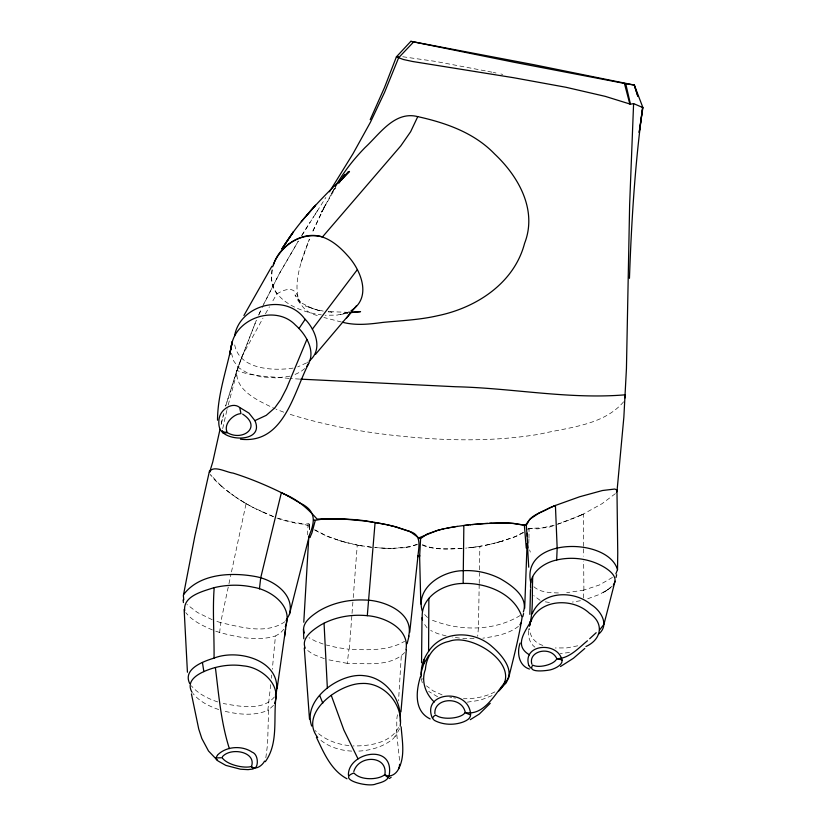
<?xml version="1.0" encoding="UTF-8"?>
<svg xmlns="http://www.w3.org/2000/svg" width="826" height="826" viewBox="0 0 826 826"><rect width="100%" height="100%" fill="white"/><g stroke="black" fill="none" stroke-linecap="round" stroke-linejoin="round"><path stroke-width="0.62" stroke-dasharray="4.13 3.1" d="M529.022 531.665L529.022 528.578L527.638 528.795M529.012 534.019L528.96 538.604M479.194 584.457L478.45 627.564L477.676 636.299M479.214 583.476L479.4 572.717M479.452 569.785L479.854 546.316L487.268 544.923M404.647 652.571C390.368 667.274 365.712 663.185 347.209 663.35L348.954 649.246L337.318 647.615L326.26 644.992M528.939 539.089L528.671 545.212M273.52 705.342L268.574 709.906L267.614 743.844L265.838 757.783M309.296 529.765L309.636 524.221L309.864 525.501M401.26 656.216L398.535 700.882M309.399 528.103L309.667 524.314M528.578 630.94C528.02 636.898 529.869 643.464 534.856 647.14M309.44 527.36L309.492 526.616L309.337 529.084L309.636 524.221L308.852 523.839L302.584 524.087L295.698 523.209L276.927 517.861M351.824 616.165L349.295 649.277C367.663 650 388.23 651.115 404.595 641.306M352.031 613.398L352.95 601.369M353.239 597.611L357.255 545.067L341.2 541.144M397.523 714.758C395.241 722.853 399.712 734.541 391.586 740.024C381.405 747.685 368.396 750.999 355.8 751.206M583.321 597.962L583.538 590.177L566.708 592.665M308.129 523.756L307.53 534.804M283.896 629.216L280.169 633.232L275.45 635.989L272.322 669.225M271.723 675.079L271.382 678.26M270.691 684.62L267.841 710.308C254.14 716.338 238.208 714.387 224.052 711.134M528.65 630.248L528.826 628.865M272.064 269.751C265.9 298.124 298.444 312.001 321.324 314.851M222.7 428.58L226.933 410.006M272.26 269.968L271.537 277.773L272.115 283.576L274.118 289.544L276.855 293.932L271.96 302.399M228.244 587.1L220.656 622.639L215.276 620.853M228.967 583.714L230.764 575.268M231.486 571.891L246.086 503.633L236.37 497.582M221.12 424.574L223.35 415.179M289.978 376.16L276.452 377.936L261.15 376.893L247.841 373.259L238.673 367.776L241.078 357.968L262.967 318.165M221.285 423.335L223.763 413.506M227.088 409.366L227.253 408.736M228.234 404.905L238.249 367.384L233.355 360.466L231.259 352.186M225.725 405.803L238.322 366.228L256.328 320.323L236.825 370.44L225.653 406.113M301.129 262.327L309.409 239.148C300.53 261.697 282.678 307.654 318.247 315.749M399.608 728.666L395.241 736.596M398.555 727.479C390.347 743.266 369.119 746.115 353.146 745.94M258.59 315.191L261.377 309.069M258.982 314.489L261.635 308.656M262.162 307.489L278.042 276.029L298.32 241.089L280.2 272.095L263.752 303.989M334.241 188.576L322.636 210.341L312.29 232.385L325.692 204.352L321.397 212.168L335.273 188.369M265.476 313.735L269.41 306.838M623.609 401.808C603.352 425.596 568.102 427.372 539.471 434.197C506.173 439.721 472.276 440.764 438.616 439.102C387.797 436.242 336.822 429.231 288.202 413.743M301.851 235.358L310.194 222.039M301.707 235.637L325.878 197.455M317.421 210.682L312.6 218.25M274.366 696.989C262.431 711.475 239.127 706.178 223.268 703.545M335.573 187.533L331.226 193.604L335.501 187.791M612.324 586.078L602.856 593.027L611.013 587.575L599.542 594.4L586.357 599.284M615.37 493.628L602.154 503.633L583.156 514.144M284.949 621.679C266.354 634.771 241.109 627.099 220.759 622.67L219.644 632.489C237.537 637.166 257.278 641.585 275.45 635.989M304.732 368.613L300.385 371.917L294.283 374.828M518.429 626.366C508.351 634.162 495.135 636.433 482.838 638.168M520.173 615.504C493.814 631.601 458.636 631.26 430.604 619.5M612.438 577.426L599.366 585.004L583.579 590.167M523.364 532.264L515.951 536.466L501.816 541.257M307.22 362.469L307.892 362.005M417.223 544.169L409.768 546.915M306.529 362.924L297.711 366.909M523.364 532.708L514.753 536.797L502.476 541.051M268.574 709.906L267.841 710.308M491.997 695.626L480.257 700.221L467.382 702.141M494.867 691.899C485.254 696.958 474.248 698.941 463.458 698.713M276.855 293.932C285.166 288.863 295.223 285.631 298.269 298.217M348.448 311.991L349.346 311.557M582.485 514.464L583.259 514.102L583.538 546.378M583.011 514.216L582.196 514.598M582.01 514.691L582.526 514.443M582.299 514.557L580.719 515.29M582.041 514.67L569.382 520.05M527.546 529.29C536.084 526.854 545.521 529.466 553.895 525.501M580.564 515.352L557.354 524.252M347.519 312.393L337.142 315.098L325.134 315.264M347.488 312.362L340.457 314.551L347.911 313.085M568.608 520.277L557.333 524.365M417.275 544.654L405.081 547.648M501.155 541.443L502.755 540.927M501.702 541.236L489.839 544.344M554.174 525.212L537.984 528.857L529.022 528.578M500.639 541.546L497.448 542.445M577.694 645.818L566.791 647.904L555.299 647.976M497.138 542.568L487.639 544.83M489.343 544.479L482.663 545.821M580.41 600.729L572.418 602.061M293.085 368.097C272.477 371.194 237.341 369.501 234.347 342.563M409.675 546.874L392.639 548.381M481.537 546.017L482.105 545.924M569.465 652.509L560.317 653.511M480.98 546.12L479.761 546.327M475.797 546.946L479.462 546.378L474.671 547.101M475.064 547.049L472.42 547.401M473.856 547.204L465.637 548.134M348.097 312.806L345.743 313.106L348.211 312.858M472.049 547.442L465.554 548.103M404.626 547.7L391.503 548.392M462.24 548.402C449.024 548.753 434.858 550.312 422.334 545.181M462.033 548.371C448.663 549.187 434.693 550.23 422.158 544.53M474.031 638.705L462.828 638.374M348.242 312.331L328.159 311.608M392.267 548.35L383.739 548.185M390.915 548.361L389.893 548.35M558.386 592.944C550.023 592.696 540.555 592.572 533.895 586.79M389.552 548.35L388.53 548.33M388.189 548.33L386.062 548.268M385.763 548.288L374.426 547.535M383.45 548.196L375.324 547.617M299.642 379.093L290.36 378.525M351.711 751.102C339.951 750.504 327.912 746.787 319.043 738.785M289.183 378.442C271.826 376.346 253.097 376.976 236.825 370.44C234.739 391.183 259.622 401.219 275.058 408.808M402.789 56.746L435.312 61.372L486.999 71.181M459.462 638.064L452.204 637.083M347.209 663.35L327.395 659.582M371.824 547.277L359.393 545.47M328.221 311.805L332.042 312.249L328.273 311.763M371.204 547.204L364.751 546.358M549.404 602.484L545.108 601.803M348.933 745.589C336.543 744.195 324.06 739.518 315.15 730.566M453.629 697.815L455.591 698.104M362.428 546.007L357.255 545.067L357.782 545.17M359.011 545.408L358.484 545.305M357.606 545.139L356.853 544.984M356.543 544.933L349.935 543.477M487.898 71.366L492.399 72.265M493.298 72.451L496.003 72.998M500.855 73.989L502.766 74.381M449.726 697.051L451.667 697.464M446.123 635.937L437.532 633.583L430.697 630.506M341.334 321.995L323.916 317.504M323.245 311.113L314.396 309.089L305.63 305.981L320.798 311.165L310.803 307.84L301.779 303.08L297.959 300.148L301.201 302.801L294.996 294.903L300.168 303.834M349.13 543.271L345.134 542.238M344.628 542.114L328.139 536.714L314.644 529.714M341.499 541.226L339.228 540.534M324.298 658.673L312.796 654.192L306.167 649.412M338.577 540.338L325.01 535.331L314.789 530.147M219.644 632.489L215.462 631.074M323.09 644.022L315.109 641.007L309.038 637.713M217.692 701.914C207.904 698.651 198.147 693.809 191.353 685.828M218.704 709.544C209.092 706.292 199.458 701.491 192.943 693.468M276.886 517.995C287.231 522.91 299.446 521.485 309.626 526.441M283.741 412.184L276.121 409.242M442.086 694.872L433.061 690.825L426.474 685.869M542.847 645.416C535.3 643.309 529.569 636.361 529.538 628.441M273.313 516.529L263.577 512.512M212.148 619.686L197.435 612.489L186.924 604.477M212.416 629.928C202.793 625.705 192.448 621.121 185.798 612.634M273.447 516.684L253.365 507.587M540.101 600.306L533.741 595.639M263.287 512.337L256.628 509.219M437.594 696.741L428.673 691.393M256.37 509.136L249.38 505.481M253.148 507.494L248.616 505.058M249.184 505.378L247.852 504.634M248.409 504.944L246.334 503.777M246.086 503.633L246.85 504.077M245.745 503.437L245.085 503.044M244.919 502.951L244.248 502.559M244.083 502.456L240.717 500.401M239.282 499.493L230.609 493.545M235.689 497.118L223.97 488.383M229.845 492.967L220.934 485.802M427.507 617.507L423.542 613.377M222.173 486.875L214.688 479.937L210.578 474.826M220.893 485.76L210.547 474.692M427.083 627.874L423.315 622.556M529.59 549.889L530.333 552.098M422.272 682.813L421.291 678.673M422.065 678.414L422.334 679.261M396.779 734.634L399.577 760.385M583.559 548.825L583.621 556.187M583.899 590.094L583.662 561.091"/><path stroke-width="1.24" d="M191.384 691.114C185.365 678.373 202.855 671.435 212.375 668.368C222.39 665.291 233.097 664.249 243.484 665.88C261.068 667.212 281.8 684.548 274.573 703.494M464.811 525.388L463.851 525.501L463.138 583.455C443.469 583.435 419.247 597.58 422.458 619.913M527.36 533.204L527.318 536.435M615.876 573.833L617.518 569.641L617.745 552.852L616.981 491.511L623.867 417.058L626.438 368.644L629.639 204.745L633.594 103.611L630.455 104.2L625.716 83.663L514.164 62.27L410.842 41.331L396.418 56.829L384.524 87.473L370.224 119.636M532.708 576.796L532.646 579.645M428.859 598.354L428.591 651.342C423.862 658.188 420.568 666.52 421.374 674.956M617.518 569.641C607.709 536.766 520.7 537.034 530.736 582.495M285.321 626.717C293.788 606.573 271.279 590.115 253.417 587.255C240.552 584.364 227.026 584.581 214.202 587.647C212.437 610.011 214.326 634.905 214.048 658.105C203.289 661.399 182.629 668.895 189.639 683.401M231.146 349.243C232.065 319.425 274.872 303.318 295.46 325.083C306.405 334.664 317.101 352.754 306.745 366.434M422.262 611.106C415.23 587.492 442.87 570.559 463.727 570.673C476.323 570.064 489.054 572.945 500.257 578.706C511.552 585.18 528.723 596.95 523.343 611.983M422.003 617.662L421.549 662.772M530.509 589.475L529.858 614.337M405.979 649.711C409.779 628.865 384.916 616.919 367.291 615.69L375.087 522.507L374.147 522.352M419.639 556.579L420.61 538.552L427.104 534.03L438.957 529.993M527.071 544.004L524.686 608.266M532.625 580.451C531.861 595.577 533.503 610.817 529.518 625.458M417.884 556.714L417.925 555.516M629.453 278.341C631.477 221.244 634.977 164.147 642.669 107.494L642.132 107.204M303.782 622.226L308.676 538.986M419.701 555.402L419.66 556.311M417.884 556.672C418.865 546.027 422.127 534.432 409.025 531.314M276.142 696.07C273.045 717.67 278.909 742.904 265.311 761.686M527.06 544.179L526.957 545.604M625.075 397.905L625.282 394.807C568.887 399.598 512.172 388.003 455.622 386.744L300.798 379.155M222.452 430.645L222.566 432.814L223.33 433.123M399.567 764.287C399.908 771.267 391.132 779.228 384.73 774.582M406.33 649.917L400.94 711.909M259.436 588.907L260.696 577.89L281.377 492.637C265.745 485.017 249.638 478.316 233.056 473.081C226.83 472.586 212.561 464.264 209.432 472.358M304.35 633.005C300.581 623.238 311.898 615.638 318.805 611.064C332.475 602.887 348.686 599.366 364.534 600.017C383.976 600.037 414.735 612.83 408.56 636.402M585.933 646.531C602.144 639.169 604.054 622.783 589.496 613.326C571.737 596.362 535.403 599.211 529.425 625.922M527.959 547.937L526.224 524.097L530.116 519.038L538.748 513.256M409.717 632.386L417.873 556.848M530.674 588.267C528.805 573.223 543.487 562.785 556.672 560.007L557.168 548.113L555.423 505.45L579.635 496.767L602.484 490.51L614.823 489.033L617.146 490.2L616.485 492.306M400.197 721.263C402.2 699.963 385.887 677.63 364.039 675.678C340.044 672.436 302.048 699.581 311.712 726.064M285.548 629.247L277.082 688.719M309.358 535.186C315.233 521.092 316.234 510.571 299.828 502.941M284.598 636.485L286.777 620.336M435.622 714.975C430.542 717.66 433.175 720.096 436.376 721.366C444.925 725.125 455.064 725.145 463.737 721.779C469.282 719.487 471.45 716.844 470.386 712.208C466.308 687.851 421.818 692.147 432.204 717.825M529.59 625.86L529.9 621.802M234.605 335.841C239.86 304.835 285.404 292.734 304.505 318.599C314.902 328.913 323.142 348.242 310.359 359.981M400.207 726.085C403.295 704.289 383.832 681.977 361.509 683.494C339.094 683.752 298.465 713.075 317.711 737.473M526.751 547.256L526.503 548.134M183.795 599.821L183.351 595.608L194.864 536.033L209.556 470.686M231.641 344.256L229.618 354.757L232.292 341.499C227.501 367.684 217.558 393.403 217.527 420.217M216.34 757.256L217.3 755.398M353.796 771.525C358.794 754.582 387.683 755.284 384.926 774.21M463.138 583.455C486.504 582.629 514.598 593.646 522.094 617.414C518.842 637.641 513.648 657.754 508.682 677.712M616.062 577.415L616.64 574.751M498.532 691.269C524.603 666.758 472.204 632.231 449.127 641.368C435.075 644.135 426.34 655.637 425.431 669.277C420.93 680.913 425.431 693.716 434.29 702.048M220.036 429.272L212.747 461.982L209.597 472.327M615.04 581.205L603.94 624.363L599.552 630.032M420.465 676.587C416.005 691.021 413.785 711.083 430.181 718.93M407.125 643.743L409.025 636.01M520.122 643.051C516.663 652.375 518.738 665.797 529.456 669.06M322.801 519.038L315.305 520.308L311.929 532.904L309.864 537.612M309.213 536.239L289.41 614.451L286.095 620.45M421.146 677C420.093 670.97 424.533 665.746 423.914 659.86M505.068 682.637C516.343 671.228 501.165 654.388 492.213 646.727C474.506 630.393 442.571 630.073 428.591 651.342M508.62 677.95L506.039 683.071L501.01 688.017M522.806 616.599L523.612 613.563M272.663 266.839L272.921 265.889M276.297 692.746C281.852 660.635 238.415 648.451 214.048 658.105M289.41 614.451C295.006 594.431 273.427 579.997 256.174 576.662C231.941 572.057 199.5 573.316 183.63 594.565M273.468 264.888C279.219 245.539 301.48 232.034 321.2 236.608C331.608 239.829 340.147 247.263 347.271 255.265C360.322 269.09 371.834 295.863 352.681 309.616M273.22 264.929C280.313 246.127 301.975 230.237 322.439 236.99L400.796 145.882L410.625 131.737L417.77 116.631C445.885 122.857 474.155 132.707 494.609 153.966C518.48 176.423 537.612 210.041 524.582 243.35C514.175 283.297 476.22 307.809 437.728 315.708C419.763 319.879 401.281 320.643 382.985 322.388C369.604 324.195 355.83 325.764 342.584 322.264M527.535 523.261C530.736 514.794 541.36 512.832 548.381 508.465M276.08 693.406L275.419 695.058M398.628 768.861C405.37 755.924 402.107 740.695 401.157 726.849M306.89 339.403L286.56 388.365L280.768 399.557L274.862 407.807L266.251 415.344L254.914 420.62L248.987 413.134L239.695 407.476L240.975 413.681M309.12 535.764L308.511 536.921M423.686 664.094L428.839 655.152M521.382 622.432L519.884 624.848M532.233 613.78C541.649 590.621 573.771 589.94 591.003 604.518C600.739 610.393 610.084 625.096 598.437 634.234M527.411 523.581L526.544 524.84L524.84 525.264L513.524 523.374L500.866 523.003M298.981 328.521L305.176 319.332M308.728 363.44C293.519 392.711 284.061 444.357 240.459 439.184M215.968 757.927L222.225 757.741M348.427 775.253C347.601 752.207 395.293 742.409 389.067 775.934C387.291 780.942 382.025 782.284 375.944 783.936C368.685 787.715 335.841 779.372 353.972 772.96M562.01 660.17C557.922 641.296 522.125 643.65 528.764 665.374M264.568 761.097C262.42 765.475 255.73 770.544 251.238 766.456M531.655 619.799C525.914 630.868 512.987 645.354 529.476 654.832M614.121 583.724C617.879 576.765 609.66 570.508 604.436 567.297C590.27 558.81 572.728 556.239 556.672 560.007M243.928 315.491L271.888 266.251M335.387 186.593C343.42 172.262 353.631 159.253 365.102 147.513C379.712 134.039 394.694 110.674 417.77 116.631M532.729 665.126C526.616 673.696 548.443 670.423 550.808 669.741C554.865 668.678 562.702 665.033 562.072 660.335M329.491 191.777L353.032 153.667L370.358 122.382L384.637 92.213L398.659 57.706L413.578 42.012M281.996 248.843L293.323 231.951L281.996 248.843C299.962 219.406 324.68 195.019 349.512 171.405L340.962 179.872L348.531 171.684L341.375 180.109M222.4 756.709C230.795 746.972 256.339 751.65 251.589 766.167M613.78 584.271L613.398 584.798M338.722 183.31L344.989 174.389L339.197 182.474M505.419 681.491L503.199 684.506M502.642 685.25C493.452 696.999 482.529 716.018 465.141 712.477M556.125 659.798C552.955 664.631 539.399 668.172 533.328 665.384M526.028 525.078C519.203 524.975 510.169 522.208 502.404 523.003M312.342 329.182L356.347 270.949M357.338 269.72L356.677 270.536M217.61 754.985C226.283 746.157 242.121 745.279 252.126 752.166C260.149 754.819 258.208 773.776 250.97 766.58M315.584 354.251L352.444 310.721M356.409 305.785L346.507 318.144M490.252 703.267L479.348 714.015L470.273 719.683M306.942 215.152L315.553 205.24L301.253 221.657M420.589 538.573L418.885 538.511M464.47 713.447C459.607 718.744 442.612 720.004 436.283 715.43M596.186 632.706L589.692 638.715M587.462 640.759C578.437 648.09 569.011 658.859 556.693 658.642M584.808 648.462L573.45 658.25L560.482 666.541M309.172 361.014L309.771 360.508M384.255 775.077C377.647 779.971 360.962 780.353 354.406 773.508M389.314 778.526L391.173 777.297M351.06 310.638L351.886 310.142M539.037 513.173L539.688 512.812M540.132 512.502L552.336 506.73M367.291 615.69C351.37 614.079 334.788 616.97 320.829 624.931C313.405 629.598 300.736 637.858 305.259 648.203M548.898 508.227L549.951 507.763M550.457 507.546L551.83 506.947M552.088 506.834L555.423 505.45M553.1 506.41L554.122 505.987M554.298 505.915L554.855 505.677M253.2 768.985L248.048 769.646L240.48 769.212L225.849 765.392L217.981 760.942L208.493 750.979L201.823 738.496L198.756 729.11L191.425 693.881M227.47 432.638C218.869 434.806 217.403 422.922 219.84 415.891C222.462 408.498 232.994 401.911 239.654 407.466M436.975 530.529L418.782 537.912L410.326 531.737L394.642 526.585M437.284 530.447L438.544 530.106M438.864 530.024L440.516 529.6M439.504 529.858L442.116 529.218M213.697 587.771C202.814 591.333 182.794 596.073 184.714 610.651M441.167 529.456L443.769 528.857M315.264 520.318L313.725 519.781M443.004 529.022L446.401 528.299M446.308 528.32L449.943 527.618M447.176 528.144L449.045 527.783M410.842 41.331L534.092 64.758L634.409 85.099L625.716 83.663M449.84 527.638L453.629 526.978M450.748 527.473L451.657 527.318M250.01 766.817C242.555 768.149 227.687 764.752 222.545 758.289M227.264 432.401L222.173 431.833M452.576 527.153L455.508 526.678M454.434 526.843L457.284 526.399M456.912 526.461L463.851 525.501M240.201 413.743C234.047 414.167 223.629 423.139 226.871 431.637M464.553 525.419L468.786 524.933M465.255 525.336L466.669 525.171M467.371 525.088L468.084 525.006M468.631 524.944L473.763 524.427M470.211 524.778L470.913 524.706M349.439 312.734L360.549 311.639L350.74 312.321M472.338 524.562L473.05 524.489M322.894 519.038L340.529 518.78L365.04 521.01M473.422 524.458L484.49 523.581M474.382 524.365L479.173 523.963M479.71 523.921L483.427 523.653M484.17 523.591L485.543 523.519M485.161 523.539L500.215 523.034M486.06 523.488L486.586 523.457M487.113 523.436L487.629 523.405M489.364 523.312L491.067 523.24M490.985 523.24L499.338 523.044M398.297 56.55L396.397 56.922L403.511 59.534L412.587 61.496L513.648 77.727L565.955 87.277L605.282 96.374L630.414 104.179M500.081 523.013L502.807 523.034M634.296 85.119L637.837 96.26L634.306 85.057L642.896 107.556L639.179 132.501L642.669 107.494L633.594 103.611M561.845 659.809L556.652 658.869M365.598 521.103L380.931 523.519M373.197 522.208C354.653 518.429 335.707 518.831 317.029 519.038C308.108 509.002 297.721 499.565 284.815 494.361M375.087 522.507L385.949 524.541M381.395 523.622L385.195 524.376M385.701 524.469L391.07 525.677M470.49 714.903L465.038 712.735M386.692 524.696L389.872 525.398M390.285 525.491L394.56 526.544M391.173 525.708L396.79 527.143M397.13 527.267L409.19 531.232M524.376 525.481L526.245 548.072M629.804 103.921L624.415 83.426M388.148 777.617L384.513 774.84M242.658 414.115C262.472 427.032 242.751 441.394 227.811 432.896M283.865 493.865L281.377 492.637L284.681 494.278M283.968 493.927L287.479 495.724M287.303 495.652L299.456 502.704M347.013 778.794C330.958 770.235 323.823 752.775 316.389 737.246M309.585 537.55L309.275 536.559M223.433 433.072C233.872 441.714 263.628 440.021 254.914 420.62M530.684 667.986L528.805 665.467M217.186 760.23L215.947 758.526M191.735 691.713L192.107 692.312M358.03 758.877L343.884 730.06L331.247 695.337M531.861 664.156C527.938 650.929 550.374 645.756 556.631 658.25M319.776 695.626L322.79 703.184M229.36 748.624C220.965 722.347 218.766 694.728 215.379 667.511M434.879 713.726C433.681 697.609 461.517 695.781 465.172 712.002M202.432 662.473L203.857 671.631M183.104 599.882L183.424 602.577M187.43 672.23L184.136 609.443M327.354 688.151L324.05 623.186M527.339 543.25L528.723 567.204M304.288 648.059L309.502 719.136M303.421 628.989L303.782 638.756M419.629 556.93L420.816 604.023"/></g></svg>
